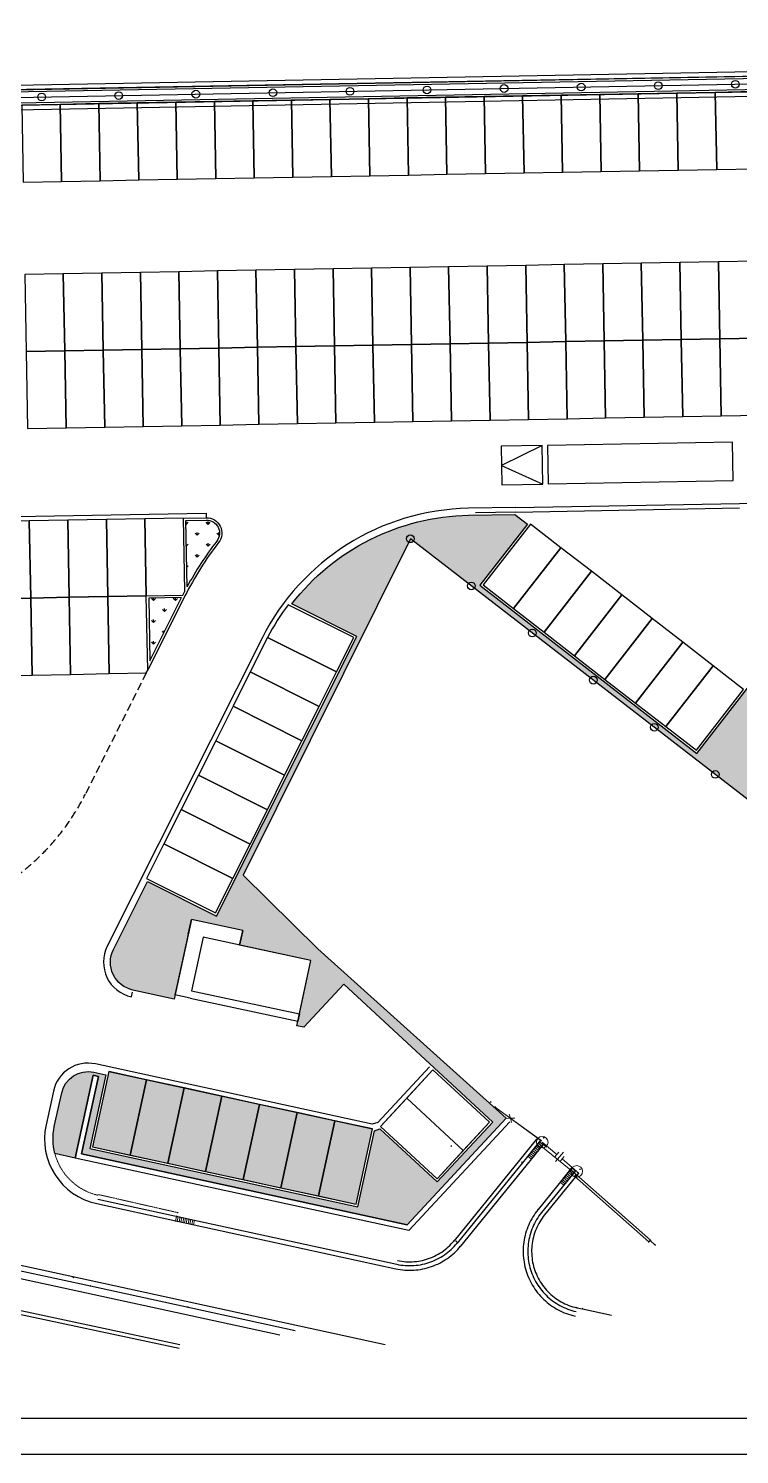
# Model space of a CAD drawing. Header units: millimetres. Extents: x 3476 to 38328, y 1439 to 26921.
# Drawn here: x 23188 to 27800, y 1439 to 10694 of the extents above; entities that cross this region are included whole.
import ezdxf

# ---------------------------------------------------------------- set-up
doc = ezdxf.new("R2010")
doc.units = ezdxf.units.MM
doc.header["$LTSCALE"] = 100
doc.header["$MEASUREMENT"] = 0
doc.linetypes.add('DASHED', pattern=[0.75, 0.5, -0.25])
doc.linetypes.add('DOT', pattern=[0.055, 0.03, -0.025])
doc.layers.get('0').update_dxf_attribs({"linetype": 'CONTINUOUS'})
for name, color, linetype in [('--W-AFSLUITING', 5, 'CONTINUOUS'), ('--W-BETON-Z', 4, 'CONTINUOUS'), ('--W-FIGUUR-25', 5, 'CONTINUOUS'), ('--W-GOOT', 4, 'CONTINUOUS'), ('--W-GROEN-HAAG-Z', 2, 'CONTINUOUS'), ('--W-GROEN-Z', 1, 'CONTINUOUS'), ('--W-GROEN-ZA', 1, 'CONTINUOUS'), ('--W-KLINKERS-ZWART-Z', 5, 'CONTINUOUS'), ('--W-MARKERING', 1, 'DASHED'), ('--W-OT-JUGR', 7, 'CONTINUOUS'), ('--W-OT-SLOK', 7, 'CONTINUOUS'), ('--W-OT-WEG1', 7, 'CONTINUOUS'), ('--W-OT-WEG2', 7, 'CONTINUOUS'), ('--W-PARKEERVAK', 2, 'CONTINUOUS'), ('BT-AFSL', 7, 'CONTINUOUS'), ('BT-WEG1', 7, 'CONTINUOUS'), ('L-GEBOUWEN', 7, 'CONTINUOUS')]:
    doc.layers.add(name, color=color, linetype=linetype)
doc.styles.get("Standard").update_dxf_attribs({"font": 'romans.shx', "width": 0.7, "height": 62.5})
pattern_1 = [(90, (-82915.38525330933, 48275.81941338003), (-70.7106781, 70.7106781), [18.75, -122.6713563]), (45, (-82915.38525330933, 48275.81941338003), (-70.71067811865474, 70.71067811865476), [18.75, -81.25]), (135, (-82915.38525330933, 48275.81941338003), (-70.71067811865476, -70.71067811865474), [18.75, -81.25])]

# ---------------------------------------------------------------- blocks, each defined once
blk = doc.blocks.new('AFSLUITING_POORT')
at = {"color": 0, "lineweight": 5}
for p, q in [((0, 0), (1.700000022538006, 0)), ((1.700000022538006, 0), (1.700000022538006, 0.199999994947575)), ((1.700000022538006, 0), (1.700000022538006, -0.199999994947575)), ((2.000000094994903, 0), (2.000000094994903, 0.3999999898951501)), ((2.000000094994903, 0), (2.000000094994903, -0.3999999898951501)), ((2.300000051036477, 0), (2.300000051036477, 0.199999994947575)), ((2.300000051036477, 0), (4.000000189989805, 0)), ((2.300000051036477, 0), (2.300000051036477, -0.199999994947575))]:
    blk.add_line(p, q, dxfattribs=at)
blk = doc.blocks.new('OT_WEG_STRAATKOLK')
at = {"color": 0, "lineweight": 20}
for p, q in [((-1.000000047497451, 0.23999999393709), (1.000000047497451, 0.23999999393709)), ((-1.000000047497451, 0.23999999393709), (-1.000000047497451, -0.2200000017182902)), ((-0.7999999797903001, 0.23999999393709), (-0.7999999797903001, -0.2200000017182902)), ((-0.6000000284984708, 0.23999999393709), (-0.6000000284984708, -0.2200000017182902)), ((-0.3999999898951501, 0.23999999393709), (-0.3999999898951501, -0.2200000017182902)), ((-0.199999994947575, 0.23999999393709), (-0.199999994947575, -0.2200000017182902)), ((0, 0.23999999393709), (0, -0.2200000017182902)), ((0.199999994947575, 0.23999999393709), (0.199999994947575, -0.2200000017182902)), ((0.3999999898951501, 0.23999999393709), (0.3999999898951501, -0.2200000017182902)), ((0.6000000284984708, 0.23999999393709), (0.6000000284984708, -0.2200000017182902)), ((0.7999999797903001, 0.23999999393709), (0.7999999797903001, -0.2200000017182902)), ((1.000000047497451, 0.23999999393709), (1.000000047497451, -0.2200000017182902)), ((-1.000000047497451, -0.2200000017182902), (1.000000047497451, -0.2200000017182902))]:
    blk.add_line(p, q, dxfattribs=at)
at = {"flags": 1}
for tag, p in [('POINTNUMBER', (0, 0)), ('COMMENT', (0, -1.25))]:
    blk.add_attdef(tag, p, '', height=1, dxfattribs=at)
blk = doc.blocks.new('INVISIBLE')
at = {"color": 0, "lineweight": 9}
for p, q in [((-0.03750000000000001, 0), (0.03750000000000001, 0)), ((0, -0.03750000000000001), (0, 0.03750000000000001))]:
    blk.add_line(p, q, dxfattribs=at)
at = {"flags": 1}
for tag, p in [('POINTNUMBER', (0, 0)), ('COMMENT', (0, -1.25))]:
    blk.add_attdef(tag, p, '', height=1, dxfattribs=at)
blk = doc.blocks.new('CIRCLE')
at = {"color": 0, "lineweight": 20}
blk.add_circle((0, 0), 0.375, dxfattribs=at)
at = {"flags": 1}
for tag, p in [('POINTNUMBER', (0, 0)), ('COMMENT', (0, -1.25))]:
    blk.add_attdef(tag, p, '', height=1, dxfattribs=at)
blk = doc.blocks.new('AFSLUITING_HOUTPRIKKEL')
at = {"color": 0, "lineweight": 5}
blk.add_line((0, 0), (3, 0), dxfattribs=at)
at = {"color": 0, "lineweight": 20}
for q in [(0.8249999284744263, 0.1749999821186066), (0.8249999284744263, -0.1749999821186066), (1.174999952316284, 0.1749999821186066), (1.174999952316284, -0.1749999821186066)]:
    blk.add_line((1, 0), q, dxfattribs=at)

msp = doc.modelspace()

# ---------------------------------------------------------------- hatches: boundary and pattern name
at = {"layer": '--W-GROEN-ZA'}
h = msp.add_hatch(dxfattribs=at)
h.set_pattern_fill('GRASS', color=256, scale=100, style=0)
h.set_pattern_definition(pattern_1)
edge = h.paths.add_edge_path()
edge.add_line((27913.60753951814, 6420.657959042524), (28357.63510444057, 6092.001652919047))
edge.add_line((28357.63510444057, 6092.001652919047), (28012.70624086073, 5625.989224393503))
edge.add_line((28012.70624086073, 5625.989224393503), (28123.67470412175, 5543.842430805729))
edge.add_line((28123.67470412175, 5543.8424308057), (28094.2197184439, 5504.052995901555))
edge.add_line((28094.2197184439, 5504.052995901555), (25664.89532211854, 7382.259796948696))
edge.add_line((25664.89532211854, 7382.259796948725), (24581.3237960681, 5199.373825104412))
edge.add_line((24581.3237960681, 5199.373825104412), (25065.76539397529, 4721.161737485876))
edge.add_line((25065.76539397529, 4721.161737485876), (26286.05754270387, 3621.3783483179))
edge.add_line((26286.05754270387, 3621.3783483179), (25643.81195847067, 2930.328895403945))
edge.add_line((25643.81195847067, 2930.328895403945), (23531.83270748988, 3390.016108775075))
edge.add_line((23531.83270748988, 3390.016108775075), (23641.36167323677, 3893.234158592822))
edge.add_line((23641.36167323677, 3893.234158592822), (23607.16238829769, 3900.677874711546))
edge.add_line((23607.16238829769, 3900.677874711546), (23490.18970643209, 3363.260539954703))
edge.add_line((23490.18970643209, 3363.260539954703), (23359.31138535235, 3391.747131705022))
edge.add_arc((23721.89884717573, 3487.430633566459), 374.9999999999859, 167.7206870341215, 194.7828293713148, ccw=False)
edge.add_line((23355.47793711425, 3567.184734838462), (23403.20093507654, 3786.442479146412))
edge.add_arc((23574.1973597719, 3749.223898552824), 174.9999999999959, 77.72068703412378, 167.7206870341192, ccw=False)
edge.add_line((23611.41594036549, 3920.220323248184), (23689.585734512, 3903.206114976812))
edge.add_line((23689.585734512, 3903.206114976812), (23585.37370884992, 3424.416125829797))
edge.add_line((23585.37370884992, 3424.416125829797), (25324.65311092463, 3045.849669155461))
edge.add_line((25324.65311092463, 3045.849669155461), (25432.27984724958, 3540.568892827025))
edge.add_line((25432.27984724958, 3540.568892827025), (25467.77803568993, 3551.720007627184))
edge.add_line((25467.77803568993, 3551.720007627213), (25839.32702859487, 3207.785733890196))
edge.add_line((25839.32702859487, 3207.785733890196), (26199.36110800043, 3596.727196923603))
edge.add_line((26199.36110800043, 3596.727196923603), (25232.64432119603, 4491.59447507016))
edge.add_line((25232.64432119603, 4491.59447507016), (24973.94101702615, 4212.119704844226))
edge.add_line((24973.94101702615, 4212.119704844226), (24929.53732490398, 4221.784482320392))
edge.add_line((24929.53732490398, 4221.784482320392), (25020.34648376956, 4646.087538691005))
edge.add_line((25020.34648376956, 4646.087538691005), (24557.22899643838, 4745.226253272616))
edge.add_line((24557.22899643838, 4745.226253272616), (24577.69549709506, 4840.883027689502))
edge.add_line((24577.69549709506, 4840.883027689502), (24244.66034197537, 4912.13845379508))
edge.add_line((24244.66034197537, 4912.13845379508), (24132.17465718923, 4395.336103434907))
edge.add_line((24132.17465718923, 4395.336103434907), (23865.23354060427, 4453.437724442862))
edge.add_arc((23904.57889723178, 4634.205373406527), 184.999999999992, 153.3400177807862, 257.72068703412197, ccw=False)
edge.add_line((23739.24717340193, 4717.213933781022), (23960.57399456564, 5158.040093247982))
edge.add_line((23960.57399456564, 5158.040093247982), (24407.41649140306, 4933.692632776278))
edge.add_line((24407.41649140306, 4933.692632776307), (25318.24171323601, 6747.822444857418))
edge.add_line((25318.24171323601, 6747.822444857418), (24896.23556086105, 6959.674573896889))
edge.add_arc((26070.18099140593, 6050.236766181129), 1485.000000000017, 91.05000000008062, 142.2355964145209, ccw=False)
edge.add_line((26042.96846828063, 7534.987411436159), (26342.26874162888, 7540.472989526927))
edge.add_line((26342.26874162888, 7540.472989526897), (26424.39538168446, 7476.744580465835))
edge.add_line((26424.39538168446, 7476.744580465835), (26114.95417228028, 7081.107407708711))
edge.add_line((26114.95417228028, 7081.107407708711), (27522.74756063339, 5988.691684068937))
edge.add_line((27522.74756063339, 5988.691684068966), (27851.28376133973, 6412.075457462255))
h = msp.add_hatch(dxfattribs=at)
h.set_pattern_fill('GRASS', color=256, scale=100, style=0)
h.set_pattern_definition(pattern_1)
h.paths.add_polyline_path([(24409.45461507866, 7366.655503301619, 0.1982816486274483), (24426.69452240867, 7429.188077940547), (24209.71133139565, 7425.211208072113), (24216.23005598885, 7069.541118184774, -0.04196726048212671)])
h.paths.add_polyline_path([(24340.77359586376, 7503.789568567823), (24208.31564123531, 7501.361877988937), (24209.71133139565, 7425.211208072142), (24426.69452240865, 7429.188077940547, 0.3840281941354143)])
h = msp.add_hatch(dxfattribs=at)
h.set_pattern_fill('GRASS', color=256, scale=100, style=0)
h.set_pattern_definition(pattern_1)
h.paths.add_polyline_path([(24180.81410391793, 7000.77385763987), (23967.52008584737, 6996.864602966205), (23974.96296779075, 6590.771286402713)])
at = {"layer": '--W-OT-WEG1'}
h = msp.add_hatch(color=256, dxfattribs=at)
h.paths.add_polyline_path([(18394.01350904055, 5081.410174049114), (18287.67470734454, 4592.848960633797), (22440.44502137476, 3688.96914621786), (22546.78382307076, 4177.53035963318)])
h.paths.add_polyline_path([(25313.18495625687, 3063.696992245415), (25419.47434991262, 3552.268959671142), (23709.55951099952, 3924.44401159786), (23603.22070930326, 3435.882798181381)])

# ---------------------------------------------------------------- linework, layer by layer
at = {"layer": '--W-AFSLUITING'}
msp.add_line((20843.20384631168, 10205.15044362526), (29929.44551012629, 10371.6831622257), dxfattribs=at)
for centre in [(23273.69791457384, 10249.69656067848), (23773.61395674724, 10258.85902637721), (24273.52999892064, 10268.02149207593), (24773.44604109405, 10277.18395777466), (25273.36208326745, 10286.34642347341), (25773.27812544085, 10295.50888917214), (26273.19416761426, 10304.67135487089), (26773.11020978766, 10313.83382056962), (27273.02625196107, 10322.99628626835), (27772.94229413447, 10332.15875196707), (25664.89532211854, 7382.259796948725), (26060.45890345782, 7076.43394271459), (26456.02248479711, 6770.608088480454), (26851.5860661364, 6464.782234246319), (27247.14964747569, 6158.956380012183), (27642.71322881497, 5853.130525778048)]:
    msp.add_circle(centre, 25, dxfattribs=at)
at = {"layer": '--W-BETON-Z'}
msp.add_lwpolyline([(19703.46699749168, 10200.60503877653, 0.1374232506957172), (19490.44425231476, 10035.11318246464), (17123.98076761555, 6837.928162700351, 0.5442470961234963), (17478.63992026787, 5894.695632705581), (18416.99446488668, 5690.456132923777, 0.4142135623731367), (18535.97446790893, 5766.90061526763), (18676.99835831062, 6414.818420587369), (20907.45132050513, 9428.24788786011), (20903.27416279759, 9656.159043804393), (20894.11169709887, 10156.07508597779), (29642.64243513341, 10316.4182357055), (29651.80490083214, 9816.502193532273), (29728.23701359043, 9817.903041979502), (31151.84623071668, 11741.25495187545, 0.7435212699928683), (31094.5411785878, 11817.98062437438, 0.1580311955342285), (30122.2956525507, 11058.9504213605, -0.2257767421385833), (29011.62673641631, 10404.86976871287), (20792.29599552443, 10254.22580127273), (20804.2897211285, 9599.832537270442), (20710.969110477, 9473.752730698616), (19712.38933929292, 10212.66289168579)], format="xyb", dxfattribs=at)
msp.add_lwpolyline([(24188.41641706016, 7015.915712061047), (24201.73132589854, 7042.05373160314), (24193.04328599916, 7516.084485283209), (24340.49872189277, 7518.787049833016, -0.6303048761599251), (24421.29992096915, 7357.452855402196, 0.0488370487210486), (24202.90425892058, 7011.34148346429), (23961.07995426329, 6529.689603555016), (23952.24773061123, 7011.587210260448)], format="xyb", close=True, dxfattribs=at)
at = {"layer": '--W-FIGUUR-25'}
for p, q in [((26520.18871692097, 7987.668257624377), (26256.93638877911, 7857.822373614879)), ((26256.93638877911, 7857.822373614879), (26524.76994976999, 7737.710236537649))]:
    msp.add_line(p, q, dxfattribs=at)
for points in [[(26520.18871692097, 7987.668257624377), (26254.6457723546, 7982.8013841582), (26259.22700520363, 7732.843363071501), (26524.76994976999, 7737.710236537649)], [(27758.97513172388, 7760.330760165671), (27754.39389887486, 8010.28878125237), (26554.65321343177, 7988.299923225073), (26559.2344462808, 7738.341902138345)]]:
    msp.add_lwpolyline(points, close=True, dxfattribs=at)
at = {"layer": '--W-GOOT'}
for p, q in [((19882.62013424703, 10267.55829225483), (29011.07698847438, 10434.86473124329)), ((19883.16988218894, 10237.56332972442), (29011.62673641631, 10404.86976871287)), ((20924.65640757119, 10126.6298713893), (29643.19218307533, 10286.42327317508)), ((26346.73449056684, 7585.562395286863), (27799.26622773892, 7612.18440997618)), ((20193.16520066999, 7472.779722223728), (24339.94897395087, 7548.78201236343)), ((24339.94897395087, 7548.78201236343), (24340.49872189277, 7518.787049833016)), ((26346.73449056686, 7585.562395286863), (26042.14384636773, 7579.979855231737)), ((26347.28423850879, 7555.567432756448), (26087.86770143376, 7550.812844141328)), ((26347.28423850877, 7555.567432756448), (27799.81597568083, 7582.189447445795)), ((24702.84295108334, 6736.73999522443), (23699.03134868656, 4737.405205223477)), ((23855.66304845162, 4409.467215235461), (23862.04337655338, 4438.780888040405)), ((25418.07723789971, 3583.275447293825), (23623.11320855207, 3973.962056723831)), ((25789.2222239546, 3955.943142830278), (25454.98444098314, 3594.869178597262)), ((23349.45920160085, 3798.139747332956), (23301.73620363857, 3578.882003025035)), ((25454.98444098314, 3594.869178597262), (25418.07723789971, 3583.275447293825))]:
    msp.add_line(p, q, dxfattribs=at)
for centre, radius, start, end in [((27761.33361974612, 9681.836824574071), 2070, 271.0500000000793, 323.4922302963513), ((26070.1809914059, 6050.236766181129), 1530, 91.0500000000796, 153.3400177807851), ((23904.57889723178, 4634.205373406527), 230, 153.3400177807861, 257.7206870341207), ((23574.19735977188, 3749.223898552795), 229.9999999999797, 77.72068703411452, 167.7206870341145), ((23721.89884717576, 3487.430633566459), 429.9999999999958, 167.7206870341199, 257.7031197745323)]:
    msp.add_arc(centre, radius, start, end, dxfattribs=at)
at = {"layer": '--W-GROEN-HAAG-Z'}
for p, q in [((23490.18970643209, 3363.260539954703), (23607.16238829769, 3900.677874711546)), ((23641.36167323677, 3893.234158592822), (23531.83270748988, 3390.016108775075)), ((23607.16238829769, 3900.677874711546), (23641.36167323677, 3893.234158592822)), ((25643.81195847067, 2930.328895403945), (26286.05754270387, 3621.3783483179)), ((26310.27025528521, 3598.774686455552), (25655.91062570682, 2891.876072584302)), ((25655.91062570682, 2891.876072584302), (23490.18970643209, 3363.260539954703)), ((23531.83270748988, 3390.016108775075), (25643.81195847067, 2930.328895403945))]:
    msp.add_line(p, q, dxfattribs=at)
at = {"layer": '--W-GROEN-Z'}
for points in [[(20807.5682830287, 10239.50688951591), (20819.38066410183, 9595.008018921973), (20714.10298656762, 9452.773745837272), (20838.70080110893, 9360.576213043067), (20892.36037753182, 9433.072406208667), (20878.83934186268, 10170.79769327203), (29014.2301757987, 10319.9032093455), (29012.94676147171, 10389.92796380672)], [(23967.52008584735, 6996.864602966205), (23974.96296779072, 6590.771286402713), (24180.81410391793, 7000.77385763987)]]:
    msp.add_lwpolyline(points, close=True, dxfattribs=at)
msp.add_lwpolyline([(28094.21971844387, 5504.052995901555), (25664.89532211854, 7382.259796948725), (24581.32379606809, 5199.373825104412), (25065.76539397531, 4721.161737485876), (26286.05754270387, 3621.3783483179), (25643.81195847067, 2930.328895403945), (23531.8327074899, 3390.016108775075), (23641.36167323677, 3893.234158592822), (23607.16238829767, 3900.677874711546), (23490.18970643211, 3363.260539954703), (23359.31138535234, 3391.747131705022, -0.1186327539514186), (23355.47793711425, 3567.184734838462), (23403.20093507651, 3786.442479146412, -0.4142135623730736), (23611.41594036546, 3920.220323248184), (23689.58573451202, 3903.206114976812), (23585.37370884995, 3424.416125829797), (25324.65311092464, 3045.849669155461), (25432.27984724956, 3540.568892827025), (25467.7780356899, 3551.720007627213), (25839.32702859485, 3207.785733890196), (26199.36110800045, 3596.727196923603), (25232.64432119601, 4491.59447507016), (24973.94101702614, 4212.119704844226), (24929.537324904, 4221.784482320392), (25020.34648376954, 4646.087538691005), (24557.22899643838, 4745.226253272616), (24577.69549709506, 4840.883027689502), (24244.66034197534, 4912.13845379508), (24132.17465718923, 4395.336103434907), (23865.2335406043, 4453.437724442862, -0.4897903601873647), (23739.24717340193, 4717.213933781022), (23960.57399456564, 5158.040093247982), (24407.41649140307, 4933.692632776307), (25318.24171323603, 6747.822444857418), (24896.23556086107, 6959.674573896889, -0.2271283352257023), (26042.96846828063, 7534.987411436159), (26342.26874162891, 7540.472989526897), (26424.39538168447, 7476.744580465835), (26114.95417228027, 7081.107407708711), (27522.7475606334, 5988.691684068966), (27851.28376133973, 6412.075457462255)], format="xyb", dxfattribs=at)
msp.add_lwpolyline([(24409.45461507866, 7366.655503301619, 0.04196726048212672), (24216.23005598885, 7069.541118184774), (24208.31564123533, 7501.361877988937), (24340.77359586375, 7503.789568567823, -0.6303048761598911)], format="xyb", close=True, dxfattribs=at)
at = {"layer": '--W-KLINKERS-ZWART-Z'}
for p, q in [((23709.55951099926, 3924.444011596672), (23603.22070930326, 3435.882798181381)), ((23709.51010295902, 3924.454765607137), (25419.47434991262, 3552.268959671143)), ((25811.23777846592, 3935.563855316781), (25471.58298657385, 3568.637946794683)), ((25811.23777846592, 3935.563855316781), (26178.163686988, 3595.909063424682)), ((25313.18495625687, 3063.696992245415), (25419.47434991262, 3552.268959671143)), ((25471.58298657388, 3568.637946794683), (25838.50889509593, 3228.983154902642)), ((26178.163686988, 3595.909063424682), (25838.50889509593, 3228.983154902642)), ((23603.22070930326, 3435.882798181381), (25313.18495625687, 3063.696992245415))]:
    msp.add_line(p, q, dxfattribs=at)
at = {"layer": '--W-MARKERING'}
msp.add_line((23951.94630132926, 6511.497713735094), (23557.30965546225, 5725.482914137945), dxfattribs=at)
msp.add_arc((22216.78216494994, 6398.525295552943), 1500, 257.7206870341204, 333.340017780785, dxfattribs=at)
at = {"layer": '--W-OT-WEG1', "linetype": 'Continuous', "lineweight": 25}
for p, q in [((14257.59228786064, 4599.73354092415), (25500.55135102518, 2152.624025337107)), ((18276.65325623329, 3689.527165991603), (23590.33546663789, 2532.966670943657)), ((18219.11142098339, 3425.157919736404), (24169.50160417106, 2153.385675542493)), ((26483.77768910353, 3484.837931553368), (25948.50524882611, 2826.578950627183)), ((26503.17423521908, 3469.065360462409), (25967.90179494166, 2810.806379536196)), ((26526.45009055833, 3450.138275154866), (25991.17765028094, 2791.879294228653)), ((18199.13222067713, 3403.895104013849), (24164.28285895305, 2128.968119289377)), ((19597.580540875, 3350.847344439448), (24817.33637395376, 2214.730589374056)), ((26712.65693326778, 3298.721592692193), (26493.02740618482, 3028.629023376066)), ((26735.93278860633, 3279.794507383398), (26516.30326152334, 3009.701938067272)), ((26755.32933472132, 3264.02193629439), (26535.69980763961, 2993.929366977507)), ((23636.70797297658, 3096.607764541142), (25576.58970103518, 2673.755794111552)), ((24144.09781910881, 2955.303386887012), (25570.20937293291, 2644.442121306609)), ((23590.33546663789, 2532.966670943657), (24917.19061210909, 2244.16726910969)), ((26745.22040947626, 2391.288143755752), (26782.14375354204, 2384.991002586146)), ((26782.14375354204, 2384.991002586146), (26970.39513097316, 2343.114907244628))]:
    msp.add_line(p, q, dxfattribs=at)
at = {"layer": '--W-OT-WEG1'}
msp.add_line((23630.31865741166, 3067.29604936426), (24144.09781910881, 2955.303386887012), dxfattribs=at)
at = {"layer": '--W-OT-WEG1', "linetype": 'DOT', "lineweight": 20}
msp.add_line((23643.09728854151, 3125.919479718024), (24155.77850149709, 3009.048727699032), dxfattribs=at)
at = {"layer": '--W-OT-WEG1', "linetype": 'Continuous', "lineweight": 25}
for points in [[(26493.02740618482, 3028.629023376066, -71.72043185730286), (26484.02145555965, 3017.161991978966, -71.42858338857468), (26475.40946052043, 3005.396215456363, -71.12148024752355), (26467.20132323058, 2993.345222220523, -70.79947554455589), (26459.4064814914, 2981.022868629021, -70.46293952405063), (26452.03389789554, 2968.443323055282, -70.11225913864678), (26445.0920495149, 2955.621049590409, -69.74783760432433), (26438.58891815942, 2942.570791420119, -69.37009393677704), (26432.53198119957, 2929.307553866878, -68.9794624696292), (26426.92820296186, 2915.846587139706, -68.5763923550312), (26421.78402673095, 2902.203368801042, -68.16134704722049), (26417.10536733569, 2888.39358596399, -67.73480376963721), (26412.89760434523, 2874.433117263718, -67.29725296620745), (26409.1655758906, 2860.338014590321, -66.84919773742558), (26405.91357309718, 2846.124484642583, -66.39115326188471), (26403.14533515263, 2831.808870286244, -65.92364620391777), (26400.86404500427, 2817.407631763112, -65.44721410803527), (26399.07232570523, 2802.937327768974, -64.96240478084792), (26397.77223739013, 2788.41459640945, -64.46977566119585), (26396.96527491821, 2773.856136076181, -63.96989317919815), (26396.65236613978, 2759.278686236532, -63.46333210496664), (26396.83387084326, 2744.699008195079, -62.95067488772656), (26397.5095803304, 2730.133865819575, -62.43251098611449), (26398.678717665, 2715.600006261695, -61.90943619040877), (26400.33993855939, 2701.114140707039, -61.38205193748536), (26402.49133292685, 2686.692925153417, -60.85096461928038), (26405.13042706862, 2672.352941267396, -60.31678488555076), (26408.25418652818, 2658.110677311983, -59.78012694174799), (26411.85901957433, 2643.982509191585, -59.24160784279411), (26415.94078133052, 2629.984681620961, -58.70184678358669), (26420.49477854816, 2616.133289449557, -58.16146438704186), (26425.51577498886, 2602.444259152107, -57.62108199049794), (26430.99799746196, 2588.933330520347, -57.08132093128984), (26436.93514244896, 2575.616038560576, -56.54280183233595), (26443.32038335936, 2562.50769563517, -56.00614388853319), (26450.14637837492, 2549.623373853276, -55.47196415480403), (26457.4052788972, 2536.977887743211, -54.94087683659814), (26465.08873856484, 2524.585777217406, -54.41349258367518), (26473.18792285456, 2512.46129085432, -53.89041778796968), (26481.69351924112, 2500.618369515607, -53.37225388635738), (26490.59574790095, 2489.07063031476, -52.85959666911731), (26499.88437295629, 2477.831350965047, -52.35303559488511), (26509.54871425129, 2466.913454507478, -51.85315311288832), (26519.57765962416, 2456.329494451376, -51.36052399323603), (26529.95967768773, 2446.091640347528, -50.87571466604891), (26540.68283109006, 2436.211663786293, -50.39928257016572), (26551.73479023774, 2426.700924868754, -49.93177551219924), (26563.10284747006, 2417.570359142119, -49.47373103665882), (26574.77393167757, 2408.830465025268, -49.02567580787695), (26586.73462332506, 2400.491291741171, -48.58812500444674), (26598.97116988321, 2392.562427758676, -48.16158172686391), (26611.46950164379, 2385.052989768505, -47.74653641905275), (26624.21524789452, 2377.971612200607, -47.34346630445475), (26637.19375344133, 2371.326437297277, -46.95283483730668), (26650.39009546424, 2365.125105749263, -46.57509116975962), (26663.78910067017, 2359.374747914058, -46.21066963543694), (26677.37536274313, 2354.081975613226, -45.85998925003332), (26691.1332600551, 2349.252874529746, -45.52345322952806), (26705.04697363498, 2344.89299721623, -45.20144852656063), (26719.10050534632, 2341.007356706134, -44.8943453855095), (26733.27769629142, 2337.600420747709, -44.60249691678132), (26733.27769629142, 2337.600420747709, -44.60249691678132)], [(26516.30326152334, 3009.701938067272, -71.72043185730286), (26507.64323154878, 2998.66207632859, -71.41824558937878), (26499.37572630585, 2987.325276803604, -71.09974729410078), (26491.51091868494, 2975.705489048676, -70.76532887300323), (26484.05848607031, 2963.817010822211, -70.41540181680489), (26477.02759843209, 2951.674470502097, -70.05039669908524), (26470.42690704239, 2939.29280907978, -69.67076264647335), (26464.26453383215, 2926.687261777319, -69.27696678601546), (26458.54806139664, 2913.873339297686, -68.8694936703912), (26453.28452366358, 2900.866808749386, -68.44884468168561), (26448.48039724235, 2887.68367423059, -68.01553741445764), (26444.14159344777, 2874.340157151688, -67.57010503885499), (26440.27345103608, 2860.852676264825, -67.1130956445677), (26436.88072962576, 2847.237827466073, -66.64507156642026), (26433.96760384733, 2833.51236337109, -66.16660869244038), (26431.53765820662, 2819.693172708736, -65.67829575524411), (26429.59388266903, 2805.797259530023, -65.1807336076231), (26428.13866898659, 2791.841722293786, -64.67453448321248), (26427.17380775168, 2777.843732825044, -64.16032124316303), (26426.70048619164, 2763.820515179861, -63.63872660972311), (26426.71928671518, 2749.789324462763, -63.11039238770377), (26427.23018618848, 2735.767425585596, -62.57596867475127), (26428.23255596528, 2721.772072026884, -62.03611306143057), (26429.72516266457, 2707.820484602882, -61.49148982207794), (26431.70616968273, 2693.929830277601, -60.94276909743326), (26434.1731394573, 2680.117201038025, -60.39062607005781), (26437.12303646296, 2666.399592861533, -59.83574013354041), (26440.55223095036, 2652.793884811428, -59.27879405652857), (26444.45650341193, 2639.31681825596, -58.72047314260544), (26448.83104976852, 2625.984976275999, -58.16146438704209), (26453.67048728652, 2612.814763259579, -57.60245563147942), (26458.96886119916, 2599.822384713771, -57.04413471755538), (26464.71965203667, 2587.023827328143, -56.48718864054399), (26470.91578363953, 2574.434839299764, -55.93230270402637), (26477.549631876, 2562.070910961891, -55.38015967665115), (26484.61303401535, 2549.947255711886, -54.83143895200624), (26492.09729877926, 2538.078791306907, -54.28681571265383), (26499.99321702713, 2526.480121493776, -53.74696009933314), (26508.29107309619, 2515.165518050664, -53.21253638638041), (26516.98065674969, 2504.148903221561, -52.68420216436084), (26526.05127574637, 2493.443832581164, -52.16260753092138), (26535.4917689914, 2483.063478361582, -51.64839429087124), (26545.2905202705, 2473.020613245433, -51.14219516646153), (26555.43547255054, 2463.327594641567, -50.64463301883984), (26565.91414280294, 2453.996349487395, -50.1563200816438), (26576.71363737487, 2445.038359568862, -49.67785720766324), (26587.82066784709, 2436.464647391578, -49.20983312951626), (26599.22156738985, 2428.285762625281, -48.75282373522896), (26610.90230757499, 2420.511769114295, -48.30739135962654), (26622.84851564371, 2413.15223249796, -47.87408409239833), (26635.04549218254, 2406.216208441881, -47.45343510369298), (26647.47822921869, 2399.712231492245, -47.04596198806894), (26660.13142868591, 2393.648304574454, -46.65216612761083), (26672.98952124134, 2388.031889150181, -46.27253207499871), (26686.03668543187, 2382.869896029413, -45.90752695727861), (26699.25686715788, 2378.168676873611, -45.5575999010814), (26712.6337994248, 2373.934016376908, -45.22318147998317), (26726.15102236337, 2370.171125148219, -44.90468318470516), (26739.79190348316, 2366.884633298614, -44.60249691678132), (26739.79190348316, 2366.884633298614, -44.60249691678132)], [(26535.69980763961, 2993.929366977507, -71.72043185730286), (26527.29782111736, 2983.204633012443, -71.40714926165037), (26519.2909519175, 2972.181777584832, -71.07638346436693), (26511.68976843928, 2960.875349949405, -70.72857104877653), (26504.50430361304, 2949.300273649045, -70.36417109831928), (26497.74404165297, 2937.471826819121, -69.98366459060298), (26491.4179055444, 2925.40562202796, -69.58755376254885), (26485.53424525805, 2913.117585658678, -69.1763614474828), (26480.10082673901, 2900.623936898424, -68.75063038503777), (26475.12482164433, 2887.941166323726, -68.31092250478332), (26470.61279788762, 2875.086014136381, -67.85781818452756), (26466.57071096581, 2862.075448067306, -67.39191548426015), (26463.00389609739, 2848.926640978811, -66.91382935677098), (26459.91706117787, 2835.656948203396, -66.42419083595792), (26457.31428057584, 2822.283884633274, -65.92364620391822), (26455.19898974424, 2808.825101595023, -65.41285613790569), (26453.57398068992, 2795.298363565496, -64.89249483829622), (26452.44139829089, 2781.721524711087, -64.36324913869771), (26451.80273745986, 2768.112505331199, -63.82581759938466), (26451.65884117931, 2754.489268197329, -63.28090958526127), (26452.00989937622, 2740.869794848491, -62.72924432955369), (26452.85544868655, 2727.272061856376, -62.17154998448632), (26454.1943730535, 2713.714017097547, -61.60856266017959), (26456.02490520765, 2700.213556062226, -61.04102545304522), (26458.34462900148, 2686.788498233946, -60.46968746496259), (26461.15048259095, 2673.456563573505, -59.89530281452335), (26464.43876248351, 2660.235349125636, -59.31862964166294), (26468.20512842166, 2647.142305790912, -58.74042910697472), (26472.44460911781, 2634.194715298305, -58.16146438704209), (26477.15160881064, 2621.409667388129, -57.58249966710923), (26482.31991465122, 2608.804037262307, -57.00429913242101), (26487.94270490587, 2596.394463300414, -56.42762595956015), (26494.01255795875, 2584.19732510933, -55.85324130912227), (26500.52146211031, 2572.228721895954, -55.28190332103895), (26507.46082614842, 2560.504451219051, -54.71436611390391), (26514.82149068991, 2549.039988140925, -54.15137878959717), (26522.59374027132, 2537.850464800285, -53.59368444453025), (26530.76731616925, 2526.950650434825, -53.04201918882313), (26539.33142994225, 2516.354931893293, -52.49711117469951), (26548.27477767487, 2506.077294640156, -51.95967963538601), (26557.58555489185, 2496.131304305309, -51.43043393578751), (26567.25147214212, 2486.5300887638, -50.91007263617871), (26577.2597712198, 2477.286320824147, -50.39928257016595), (26587.59724200179, 2468.412201489322, -49.89873793812558), (26598.25023988969, 2459.919443859049, -49.40909941731343), (26609.20470380987, 2451.819257666299, -48.93101328982357), (26620.44617478276, 2444.122334481945, -48.46511058955684), (26631.95981500254, 2436.83883360395, -48.01200626930017), (26643.73042742349, 2429.978368649405, -47.57229838904618), (26655.74247581494, 2423.5499948574, -47.14656732660137), (26667.98010527302, 2417.562197150954, -46.73537501153487), (26680.42716314626, 2412.022878919903, -46.33926418348028), (26693.06722035335, 2406.939351607492, -45.95875767576467), (26705.88359307189, 2402.318325043074, -45.59435772530787), (26718.85936475603, 2398.165898600477, -45.24654530971679), (26731.97740846558, 2394.487553135201, -44.91577951243335), (26745.22040947626, 2391.288143755752, -44.60249691678132), (26745.22040947626, 2391.288143755752, -44.60249691678132)], [(25570.20937293291, 2644.442121306609, -39.26487650526769), (25584.59506688063, 2641.569560816424, -40.18407638429267), (25599.07116490771, 2639.194191359333, -41.12145034130913), (25613.62048861585, 2637.318831721321, -42.07588601979933), (25628.22577271485, 2635.945707342238, -43.04625081655763), (25642.86968550249, 2635.076447671279, -44.03139322572292), (25657.53484944388, 2634.712084236962, -45.03014420523618), (25672.20386178116, 2634.853049418132, -46.04131856411618), (25686.85931519151, 2635.499175934849, -47.06371636888593), (25701.48381844215, 2636.649697046669, -48.09612436751354), (25716.06001702623, 2638.303247461852, -49.13731742913023), (25730.57061376021, 2640.457864957105, -50.1860599978761), (25744.99838930985, 2643.110992702452, -51.24110755908941), (25759.32622261901, 2646.259482305613, -52.3012081161462), (25773.53711123462, 2649.899597537849, -53.36510367616302), (25787.61419147515, 2654.027018770925, -54.4315317428327), (25801.54075844731, 2658.636848104681, -55.49922681459179), (25815.30028586887, 2663.723615180294, -56.56692188634838), (25828.87644567699, 2669.281283665652, -57.63334995301989), (25842.25312740836, 2675.303258426022, -58.69724551303716), (25855.41445731072, 2681.782393346133, -59.75734607009304), (25868.34481719125, 2688.710999809438, -60.81239363130658), (25881.02886293567, 2696.080855823675, -61.86113620005176), (25893.45154272919, 2703.883215780283, -62.90232926166959), (25905.59811491036, 2712.108820828405, -63.93473726029652), (25917.45416546683, 2720.747909860336, -64.95713506506672), (25929.00562514467, 2729.790231104533, -65.96830942394672), (25940.23878613336, 2739.225054277718, -66.96706040346021), (25951.14031834411, 2749.041183332767, -67.95220281262482), (25961.69728522157, 2759.226969728188, -68.92256760938312), (25971.89715909402, 2769.77032626624, -69.87700328787264), (25981.72783604712, 2780.658741430001, -70.8143772448891), (25991.17765028094, 2791.879294228653, -71.73357712391476), (25991.17765028094, 2791.879294228653, -71.73357712391476)], [(25576.58970103518, 2673.755794111552, -39.23283937878932), (25590.39480588178, 2671.00714233669, -40.18199937153349), (25604.2889072423, 2668.751049743209, -41.15048686615614), (25618.2544365892, 2666.990369068517, -42.13707724958658), (25632.27373508047, 2665.727326621942, -43.14052301838387), (25646.32907588137, 2664.96351946838, -44.15955535615808), (25660.40268658494, 2664.699913412798, -45.19288573794074), (25674.47677168279, 2664.936841773102, -46.2392075594621), (25688.53353506705, 2665.67400496325, -47.29719778930598), (25702.55520253006, 2666.910470869916, -48.36551864183411), (25716.52404424438, 2668.644676032331, -49.44281926874623), (25730.42239717857, 2670.874427619798, -50.52773746718935), (25744.23268742813, 2673.596906199964, -51.61890140219953), (25757.93745244294, 2676.808669311169, -52.71493134133084), (25771.51936310442, 2680.505655809422, -53.81444139927407), (25784.96124564085, 2684.683191003685, -54.91604129025086), (25798.24610333407, 2689.33599257248, -56.01833808597576), (25811.35713802508, 2694.458177236142, -57.11993797695209), (25824.27777134275, 2700.043268200388, -58.21944803489509), (25836.9916656703, 2706.084203346953, -59.31547797402709), (25849.48274480522, 2712.573344155418, -60.40664190903703), (25861.73521428602, 2719.502485372243, -61.49156010747993), (25873.73358136299, 2726.862865382049, -62.56886073439341), (25885.46267458959, 2734.645177280647, -63.6371815869195), (25896.90766300308, 2742.83958065245, -64.69517181676474), (25908.05407488023, 2751.435714006802, -65.74149363828565), (25918.88781603734, 2760.422707884398, -66.7748240200674), (25929.39518764909, 2769.789198593207, -67.79385635784297), (25939.56290357141, 2779.523342589295, -68.7973021266398), (25949.37810713865, 2789.61283144218, -69.78389251006956), (25958.82838742808, 2800.044907402655, -70.75238000469176), (25967.90179494166, 2810.806379536196, -71.70153999743661), (25967.90179494166, 2810.806379536196, -71.70153999743661)], [(25581.90664111986, 2698.183854782372, -39.23283937878932), (25595.27251344483, 2695.530890786787, -40.21397763135928), (25608.72682794376, 2693.37075599411, -41.21571003801682), (25622.25141925018, 2691.706366917351, -42.2366841077951), (25635.82802710822, 2690.539970733545, -43.27552137055568), (25649.43832103437, 2689.873142254946, -44.33081923813779), (25663.06392506321, 2689.70678180072, -45.40115289806067), (25676.68644256081, 2690.041113983549, -46.48507723724197), (25690.28748105714, 2690.875687404274, -47.58112879311375), (25703.84867708336, 2692.209375261242, -48.68782772952636), (25717.35172096558, 2694.040376872435, -49.80367983474389), (25730.77838154096, 2696.366220109921, -50.92717853886643), (25744.11053077813, 2699.183764730347, -52.0568069479209), (25757.33016825057, 2702.489206620026, -53.19103989190057), (25770.419445437, 2706.278082930308, -54.3283459839804), (25783.36068982643, 2710.545278103556, -55.46718968811297), (25796.13642877014, 2715.285030776169, -56.60603339224576), (25808.72941308108, 2720.49094156301, -57.74333948432491), (25821.12264031646, 2726.155981692311, -58.8775724283048), (25833.29937773541, 2732.272502500506, -60.00720083735905), (25845.2431848929, 2738.832245755853, -61.13069954148136), (25856.93793583443, 2745.826354804594, -62.24655164669934), (25868.36784086833, 2753.2453865399, -63.3532505831115), (25879.51746788644, 2761.079324139864, -64.44930213898328), (25890.37176319904, 2769.317590599298, -65.53322647816549), (25900.91607185622, 2777.949063006206, -66.60356013808905), (25911.13615743953, 2786.96208756062, -67.65885800567116), (25921.01822128263, 2796.344495310623, -68.69769526843197), (25930.54892109521, 2806.083618580829, -69.71866933820866), (25939.7153889836, 2816.166308074433, -70.72040174486642), (25948.50524882611, 2826.578950627183, -71.70153999743661), (25948.50524882611, 2826.578950627183, -71.70153999743661)]]:
    msp.add_polyline3d(points, dxfattribs=at)
at = {"layer": '--W-OT-WEG1', "linetype": 'DOT', "lineweight": 20}
msp.add_arc((23721.89884717575, 3487.430633566459), 375, 194.7828293713121, 257.7031197745319, dxfattribs=at)
at = {"layer": '--W-PARKEERVAK'}
for points in [[(27152.22468996512, 9770.689865038585), (27402.18271105182, 9775.271097887948), (27393.02024535309, 10275.18714006135), (27143.0622242664, 10270.60590721198)], [(27402.18271105182, 9775.271097887948), (27652.14073213853, 9779.85233073734), (27642.97826643981, 10279.76837291074), (27393.02024535309, 10275.18714006135)], [(27652.14073213853, 9779.85233073734), (27902.09875322523, 9784.433563586674), (27892.93628752651, 10284.34960576007), (27642.97826643981, 10279.76837291074)], [(23152.8963525779, 9697.39013944869), (23402.85437366461, 9701.971372298081), (23393.69190796588, 10201.88741447148), (23143.73388687917, 10197.30618162209)], [(23402.85437366461, 9701.971372298081), (23652.81239475131, 9706.552605147444), (23643.64992905258, 10206.46864732084), (23393.69190796588, 10201.88741447148)], [(23652.81239475131, 9706.552605147444), (23902.77041583801, 9711.133837996807), (23893.60795013928, 10211.04988017021), (23643.64992905258, 10206.46864732084)], [(23902.77041583801, 9711.133837996807), (24152.72843692471, 9715.71507084617), (24143.56597122598, 10215.63111301957), (23893.60795013928, 10211.04988017021)], [(24152.72843692471, 9715.71507084617), (24402.68645801141, 9720.296303695533), (24393.52399231268, 10220.21234586893), (24143.56597122598, 10215.63111301957)], [(24402.68645801141, 9720.296303695533), (24652.64447909812, 9724.877536544926), (24643.48201339939, 10224.79357871832), (24393.52399231268, 10220.21234586893)], [(24652.64447909812, 9724.877536544926), (24902.60250018482, 9729.458769394289), (24893.44003448609, 10229.37481156769), (24643.48201339939, 10224.79357871832)], [(24902.60250018482, 9729.458769394289), (25152.56052127152, 9734.040002243652), (25143.39805557279, 10233.95604441705), (24893.44003448609, 10229.37481156769)], [(25152.56052127152, 9734.040002243652), (25402.51854235822, 9738.621235093015), (25393.35607665949, 10238.53727726641), (25143.39805557279, 10233.95604441705)], [(25402.51854235822, 9738.621235093015), (25652.47656344491, 9743.202467942378), (25643.31409774619, 10243.11851011578), (25393.35607665949, 10238.53727726641)], [(25652.47656344491, 9743.202467942378), (25902.43458453161, 9747.78370079174), (25893.27211883289, 10247.69974296514), (25643.31409774619, 10243.11851011578)], [(25902.43458453161, 9747.78370079174), (26152.39260561833, 9752.364933641104), (26143.2301399196, 10252.2809758145), (25893.27211883289, 10247.69974296514)], [(26152.39260561833, 9752.364933641104), (26402.35062670503, 9756.946166490496), (26393.1881610063, 10256.86220866389), (26143.2301399196, 10252.2809758145)], [(26402.35062670503, 9756.946166490496), (26652.30864779172, 9761.527399339859), (26643.146182093, 10261.44344151326), (26393.1881610063, 10256.86220866389)], [(26652.30864779172, 9761.527399339859), (26902.26666887842, 9766.108632189222), (26893.1042031797, 10266.02467436262), (26643.146182093, 10261.44344151326)], [(26902.26666887842, 9766.108632189222), (27152.22468996512, 9770.689865038585), (27143.0622242664, 10270.60590721198), (26893.1042031797, 10266.02467436262)], [(26672.46607232894, 8661.712106558378), (26922.42409341564, 8666.29333940774), (26913.26162771691, 9166.209381581139), (26663.30360663022, 9161.628148731776)], [(26922.42409341564, 8666.29333940774), (27172.38211450234, 8670.874572257104), (27163.21964880361, 9170.790614430502), (26913.26162771691, 9166.209381581139)], [(27172.38211450234, 8670.874572257104), (27422.34013558904, 8675.455805106467), (27413.17766989031, 9175.371847279865), (27163.21964880361, 9170.790614430502)], [(27422.34013558904, 8675.455805106467), (27672.29815667575, 8680.03703795583), (27663.13569097703, 9179.953080129228), (27413.17766989031, 9175.371847279865)], [(27672.29815667575, 8680.03703795583), (27922.25617776245, 8684.618270805193), (27913.09371206372, 9184.53431297859), (27663.13569097703, 9179.953080129228)], [(23173.05377711511, 8597.574846667208), (23423.01179820183, 8602.156079516571), (23413.8493325031, 9102.072121689998), (23163.89131141639, 9097.490888840635)], [(23423.01179820183, 8602.156079516571), (23672.96981928853, 8606.737312365964), (23663.8073535898, 9106.653354539361), (23413.8493325031, 9102.072121689998)], [(23672.96981928853, 8606.737312365964), (23922.92784037523, 8611.318545215327), (23913.7653746765, 9111.234587388724), (23663.8073535898, 9106.653354539361)], [(23922.92784037523, 8611.318545215327), (24172.88586146192, 8615.89977806469), (24163.7233957632, 9115.815820238087), (23913.7653746765, 9111.234587388724)], [(24172.88586146192, 8615.89977806469), (24422.84388254862, 8620.481010914053), (24413.6814168499, 9120.39705308745), (24163.7233957632, 9115.815820238087)], [(24422.84388254862, 8620.481010914053), (24672.80190363534, 8625.062243763416), (24663.63943793661, 9124.978285936813), (24413.6814168499, 9120.39705308745)], [(24672.80190363534, 8625.062243763416), (24922.75992472204, 8629.643476612808), (24913.59745902331, 9129.559518786205), (24663.63943793661, 9124.978285936813)], [(24922.75992472204, 8629.643476612808), (25172.71794580873, 8634.224709462142), (25163.55548011001, 9134.140751635568), (24913.59745902331, 9129.559518786205)], [(25172.71794580873, 8634.224709462142), (25422.67596689543, 8638.805942311534), (25413.51350119671, 9138.721984484931), (25163.55548011001, 9134.140751635568)], [(25422.67596689543, 8638.805942311534), (25672.63398798213, 8643.387175160897), (25663.47152228341, 9143.303217334294), (25413.51350119671, 9138.721984484931)], [(25672.63398798213, 8643.387175160897), (25922.59200906883, 8647.96840801026), (25913.4295433701, 9147.884450183657), (25663.47152228341, 9143.303217334294)], [(25922.59200906883, 8647.96840801026), (26172.55003015554, 8652.549640859623), (26163.38756445682, 9152.46568303305), (25913.4295433701, 9147.884450183657)], [(26172.55003015554, 8652.549640859623), (26422.50805124224, 8657.130873708986), (26413.34558554352, 9157.046915882413), (26163.38756445682, 9152.46568303305)], [(26422.50805124224, 8657.130873708986), (26672.46607232894, 8661.712106558378), (26663.30360663022, 9161.628148731776), (26413.34558554352, 9157.046915882413)], [(23682.13228498727, 8106.821270192566), (23932.09030607397, 8111.4025030419), (23922.92784037523, 8611.318545215327), (23672.96981928853, 8606.737312365964)], [(23932.09030607397, 8111.4025030419), (24182.04832716066, 8115.983735891292), (24172.88586146192, 8615.89977806469), (23922.92784037523, 8611.318545215327)], [(24182.04832716066, 8115.983735891292), (24432.00634824736, 8120.564968740655), (24422.84388254862, 8620.481010914053), (24172.88586146192, 8615.89977806469)], [(24432.00634824736, 8120.564968740655), (24681.96436933408, 8125.146201590018), (24672.80190363534, 8625.062243763416), (24422.84388254862, 8620.481010914053)], [(24681.96436933408, 8125.146201590018), (24931.92239042078, 8129.727434439381), (24922.75992472204, 8629.643476612808), (24672.80190363534, 8625.062243763416)], [(24931.92239042078, 8129.727434439381), (25181.88041150747, 8134.308667288744), (25172.71794580873, 8634.224709462142), (24922.75992472204, 8629.643476612808)], [(25181.88041150747, 8134.308667288744), (25431.83843259417, 8138.889900138136), (25422.67596689543, 8638.805942311534), (25172.71794580873, 8634.224709462142)], [(25431.83843259417, 8138.889900138136), (25681.79645368087, 8143.471132987499), (25672.63398798213, 8643.387175160897), (25422.67596689543, 8638.805942311534)], [(25681.79645368087, 8143.471132987499), (25931.75447476757, 8148.052365836862), (25922.59200906883, 8647.96840801026), (25672.63398798213, 8643.387175160897)], [(25931.75447476757, 8148.052365836862), (26181.71249585428, 8152.633598686225), (26172.55003015554, 8652.549640859623), (25922.59200906883, 8647.96840801026)], [(26181.71249585428, 8152.633598686225), (26431.67051694098, 8157.214831535588), (26422.50805124224, 8657.130873708986), (26172.55003015554, 8652.549640859623)], [(26431.67051694098, 8157.214831535588), (26681.62853802768, 8161.796064384951), (26672.46607232894, 8661.712106558378), (26422.50805124224, 8657.130873708986)], [(26681.62853802768, 8161.796064384951), (26931.58655911438, 8166.377297234314), (26922.42409341564, 8666.29333940774), (26672.46607232894, 8661.712106558378)], [(26931.58655911438, 8166.377297234314), (27181.54458020108, 8170.958530083706), (27172.38211450234, 8670.874572257104), (26922.42409341564, 8666.29333940774)], [(27181.54458020108, 8170.958530083706), (27431.50260128778, 8175.539762933069), (27422.34013558904, 8675.455805106467), (27172.38211450234, 8670.874572257104)], [(27431.50260128778, 8175.539762933069), (27681.46062237449, 8180.120995782432), (27672.29815667575, 8680.03703795583), (27422.34013558904, 8675.455805106467)], [(27681.46062237449, 8180.120995782432), (27931.41864346119, 8184.702228631795), (27922.25617776245, 8684.618270805193), (27672.29815667575, 8680.03703795583)], [(23182.21624281385, 8097.658804493811), (23432.17426390057, 8102.240037343174), (23423.01179820183, 8602.156079516571), (23173.05377711511, 8597.574846667208)], [(23432.17426390057, 8102.240037343174), (23682.13228498727, 8106.821270192566), (23672.96981928853, 8606.737312365964), (23423.01179820183, 8602.156079516571)], [(22952.41564626437, 6993.262278862967), (23202.37366735107, 6997.84351171233), (23193.21120165233, 7497.759553885728), (22943.25318056563, 7493.178321036365)], [(23202.37366735107, 6997.84351171233), (23452.33168843779, 7002.424744561693), (23443.16922273904, 7502.340786735091), (23193.21120165233, 7497.759553885728)], [(23452.33168843779, 7002.424744561693), (23702.28970952448, 7007.005977411056), (23693.12724382574, 7506.922019584454), (23443.16922273904, 7502.340786735091)], [(23702.28970952448, 7007.005977411056), (23952.24773061118, 7011.587210260448), (23943.08526491244, 7511.503252433846), (23693.12724382574, 7506.922019584454)], [(23952.2477306112, 7011.587210260448), (24188.41641706016, 7015.915712061047), (24201.73132589854, 7042.05373160314), (24193.04328599916, 7516.084485283209), (23943.08526491246, 7511.503252433846)], [(26137.52090124362, 7082.582493114984), (26335.0311658891, 6929.319009663508), (26641.55813279205, 7324.339538954431), (26444.04786814658, 7477.603022405907)], [(26335.0311658891, 6929.319009663508), (26532.54143053455, 6776.055526212032), (26839.0683974375, 7171.076055502956), (26641.55813279205, 7324.339538954431)], [(26532.54143053458, 6776.055526212032), (26730.05169518002, 6622.792042760557), (27036.57866208297, 7017.81257205148), (26839.06839743753, 7171.076055502956)], [(22961.57811196311, 6493.346236689569), (23211.53613304981, 6497.927469538932), (23202.37366735107, 6997.84351171233), (22952.41564626437, 6993.262278862967)], [(23211.53613304981, 6497.927469538932), (23461.49415413653, 6502.508702388295), (23452.33168843779, 7002.424744561693), (23202.37366735107, 6997.84351171233)], [(23461.49415413653, 6502.508702388295), (23711.45217522322, 6507.089935237658), (23702.28970952448, 7007.005977411056), (23452.33168843779, 7002.424744561693)], [(23711.45217522324, 6507.089935237658), (23951.94630132924, 6511.497713735065), (23961.07995426329, 6529.689603555016), (23952.2477306112, 7011.587210260448), (23702.2897095245, 7007.005977411056)], [(26730.05169518002, 6622.792042760557), (26927.56195982547, 6469.52855930911), (27234.08892672842, 6864.549088600033), (27036.57866208297, 7017.81257205148)], [(26927.56195982547, 6469.52855930911), (27125.07222447095, 6316.265075857635), (27431.5991913739, 6711.285605148558), (27234.08892672842, 6864.549088600033)], [(25073.78402172709, 6294.355822007899), (25185.95775196292, 6517.777070426615), (24739.11525512549, 6742.124530898262), (24626.94152488965, 6518.703282479546)], [(27125.07222447095, 6316.265075857635), (27322.58248911639, 6163.001592406159), (27629.10945601935, 6558.022121697082), (27431.5991913739, 6711.285605148558)], [(24961.61029149125, 6070.934573589184), (25073.78402172709, 6294.355822007899), (24626.94152488965, 6518.703282479546), (24514.76779465382, 6295.28203406083)], [(27322.58248911642, 6163.001592406159), (27520.09275376187, 6009.738108954683), (27826.61972066482, 6404.758638245607), (27629.10945601937, 6558.022121697082)], [(24849.43656125541, 5847.513325170468), (24961.61029149125, 6070.934573589184), (24514.76779465382, 6295.28203406083), (24402.59406441798, 6071.860785642115)], [(24737.26283101959, 5624.092076751753), (24849.43656125541, 5847.513325170468), (24402.59406441798, 6071.860785642115), (24290.42033418216, 5848.439537223399)], [(24625.08910078376, 5400.670828333037), (24737.26283101959, 5624.092076751753), (24290.42033418216, 5848.439537223399), (24178.24660394633, 5625.018288804684)], [(24512.91537054793, 5177.249579914293), (24625.08910078376, 5400.670828333037), (24178.24660394633, 5625.018288804684), (24066.07287371049, 5401.597040385968)], [(24400.74164031209, 4953.828331495577), (24512.91537054793, 5177.249579914293), (24066.07287371049, 5401.597040385968), (23953.89914347466, 5178.175791967253)], [(23953.8401177069, 3871.274610748689), (23709.55951099924, 3924.444011596701), (23603.22070930325, 3435.882798181381), (23847.50131601091, 3382.713397333369)], [(25811.23777846592, 3935.563855316781), (25641.4103825199, 3752.100901055732), (26008.33629104197, 3412.446109163662), (26178.163686988, 3595.909063424682)], [(24198.12072441456, 3818.105209900707), (23953.8401177069, 3871.274610748689), (23847.50131601091, 3382.713397333369), (24091.78192271857, 3329.543996485387)], [(24442.40133112222, 3764.935809052724), (24198.12072441456, 3818.105209900707), (24091.78192271857, 3329.543996485387), (24336.06252942623, 3276.374595637375)], [(24686.68193782988, 3711.766408204712), (24442.40133112222, 3764.935809052724), (24336.06252942623, 3276.374595637375), (24580.34313613389, 3223.205194789392)], [(24930.96254453754, 3658.5970073567), (24686.68193782988, 3711.766408204712), (24580.34313613389, 3223.205194789392), (24824.62374284155, 3170.03579394141)], [(25641.4103825199, 3752.100901055732), (25471.58298657388, 3568.637946794683), (25838.50889509595, 3228.983154902642), (26008.33629104198, 3412.446109163662)], [(25175.2431512452, 3605.427606508718), (24930.96254453754, 3658.5970073567), (24824.62374284155, 3170.03579394141), (25068.90434954921, 3116.866393093398)], [(25419.52375795286, 3552.258205660735), (25175.2431512452, 3605.427606508718), (25068.90434954921, 3116.866393093398), (25313.18495625687, 3063.696992245386)]]:
    msp.add_lwpolyline(points, close=True, dxfattribs=at)
msp.add_lwpolyline([(25298.13148219876, 6741.198318845331), (24873.36252067694, 6954.463257787051, 0.04135110796814867), (24739.11525512549, 6742.124530898262), (25185.95775196292, 6517.777070426615)], format="xyb", close=True, dxfattribs=at)
for p, q in [((30039.88631149037, 1671.751650849976), (3666.420930370165, 1671.751650849979)), ((38328.28946650604, 1439.251549823744), (3476.097003618284, 1439.251549823748))]:
    msp.add_line(p, q)
at = {"layer": 'BT-WEG1', "lineweight": 9}
for p, q in [((26511.94665858179, 3478.54422898186), (26248.33623363959, 3669.429874278838)), ((26740.18521986224, 3256.123610722017), (26511.03864169359, 3442.457335943822)), ((27211.79503936577, 2818.699889568437), (26730.51000512386, 3245.024334476708)), ((27221.74113562176, 2829.928209535545), (26740.45610137912, 3256.252654442564)), ((27221.41351904743, 2828.156657860265), (27253.82569201029, 2798.591541071015))]:
    msp.add_line(p, q, dxfattribs=at)
at = {"layer": 'BT-WEG1', "linetype": 'Continuous', "lineweight": 5}
for p, q in [((26511.94665858179, 3478.54422898186), (26503.14915236383, 3466.39499508217)), ((26503.17423521908, 3469.065360462409), (26523.14279993845, 3454.023537997447)), ((26523.14279993845, 3454.023537997447), (26547.10507760069, 3435.973351040157)), ((26740.45610137912, 3256.252654442564), (26730.51000512386, 3245.024334476708)), ((27221.74113562176, 2829.928209535545), (27211.79503936577, 2818.699889568437))]:
    msp.add_line(p, q, dxfattribs=at)
at = {"layer": 'L-GEBOUWEN'}
for p, q in [((24223.98231824665, 4816.842497245758), (24244.66034197537, 4912.13845379508)), ((24577.67869945575, 4840.886621673271), (24244.66034197537, 4912.13845379508)), ((24223.98231824665, 4816.842497245758), (24148.46030908654, 4469.38510973964)), ((24577.67869945575, 4840.886621673271), (24557.22407395081, 4745.203246443591)), ((24321.69326481057, 4795.646957112127), (24246.11611173722, 4448.106148094288)), ((25020.34648376956, 4646.087538691005), (24321.69326481057, 4795.646957112127)), ((24945.90754299017, 4298.273832669947), (25020.34648376956, 4646.087538691005)), ((24148.46030908654, 4469.38510973964), (24138.05100124299, 4422.468288956385)), ((24246.11611173722, 4448.106148094288), (24945.90754299017, 4298.273832669947)), ((24236.14936648768, 4401.496147047117), (24138.05100124299, 4422.468288956385)), ((24236.14936648768, 4401.496147047117), (24935.95591036649, 4252.180670131231)), ((24945.90754299017, 4298.273832669947), (24935.95591036649, 4252.180670131231))]:
    msp.add_line(p, q, dxfattribs=at)

# ---------------------------------------------------------------- block references
at = {"layer": '--W-OT-JUGR', "lineweight": 9, "xscale": 100, "yscale": 100, "zscale": 100, "rotation": 239.6284}
msp.add_blockref('INVISIBLE', (25930.00465100673, 3441.148430744332), dxfattribs=at)
at = {"layer": '--W-OT-SLOK', "lineweight": 9, "yscale": 69.9999988079071, "zscale": 100}
for p, xscale, rotation in [((26475.94568734236, 3412.680260009249), 60.00000238435616, 231.111789722751), ((26685.37259947175, 3243.360522288858), 60.00000238435616, 231.111789722751), ((24203.33457235806, 2958.181621296215), 60.00000238419338, 167.9583618021229)]:
    msp.add_blockref('OT_WEG_STRAATKOLK', p, dxfattribs=dict(at, xscale=xscale, rotation=rotation))
at = {"layer": '--W-OT-WEG1', "lineweight": 9, "xscale": 100, "yscale": 100, "zscale": 100, "rotation": 239.6284}
for p in [(26483.7776891035, 3484.837931553426, -71.73357712391476), (26526.4500905583, 3450.138275154866, -71.73357712391476), (26712.65693326775, 3298.721592692251, -71.73357712391476), (26735.93278860627, 3279.794507383427, -71.73357712391476), (26755.32933472129, 3264.021936294419, -71.73357712391476), (24150.46910041118, 2984.619027329201, -49.78289918203814), (24155.77850149706, 3009.048727699032, -49.78289918203791), (26493.02740618476, 3028.629023376096, -71.72043185730286), (26516.30326152331, 3009.701938067272, -71.72043185730286), (26535.69980763958, 2993.929366977536, -71.72043185730286), (24144.09781910876, 2955.303386887012, -49.78289918203768), (25948.5052488261, 2826.578950627241, -71.70153999743661), (25967.90179494163, 2810.806379536225, -71.70153999743661), (25991.17765028089, 2791.879294228682, -71.73357712391476), (23478.14971249356, 2588.087089682464, -39.30821568782153), (23590.33546663786, 2532.966670943657, -39.26487650526769), (24222.18640576696, 2395.439847543428, -53.67913435964397), (26745.2204094762, 2391.288143755752, -44.60249691678132), (26782.143753542, 2384.991002586146, -43.83433414488832)]:
    msp.add_blockref('INVISIBLE', p, dxfattribs=at)
at = {"layer": '--W-OT-WEG2', "lineweight": 9, "extrusion": (0, 0.8627643907713457, -0.5056061767986513), "xscale": 100, "zscale": 99.99999999999991, "rotation": 59.62840000000001}
for p, yscale in [((-26325.44936727206, 1643.475733514214, 2804.420525379672), 100.0000000000001), ((-26558.20792065855, 1547.779221108883, 2641.124373131106), 100.0000000000001), ((-25822.75293881081, 1364.810860518428, 2328.907882512322), 99.99999999999991), ((-26459.86282263591, 1354.660046067482, 2311.586572671815), 99.99999999999991)]:
    msp.add_blockref('INVISIBLE', p, dxfattribs=dict(at, yscale=yscale))
at = {"layer": 'BT-AFSL', "lineweight": 9, "yscale": 100, "zscale": 100}
for name, p, xscale, rotation in [('INVISIBLE', (26186.24742950828, 3726.01732199511), 100, 239.6284), ('AFSLUITING_HOUTPRIKKEL', (26214.67972274421, 3694.22159821805), 123.209626012065, 323.7269887455562), ('INVISIBLE', (26214.67972274421, 3694.22159821805), 100, 239.6284), ('CIRCLE', (26520.45737683593, 3466.143917153851), 100, 239.6284), ('AFSLUITING_POORT', (26744.23488235255, 3276.473293313175), 73.33625866030849, 139.7158648758948), ('INVISIBLE', (26512.67713238641, 3475.536776326364), 100, 239.6284), ('INVISIBLE', (26528.75641095315, 3494.874790690665), 100, 239.6284), ('CIRCLE', (26744.23488235255, 3276.473293313175), 100, 239.6284), ('INVISIBLE', (26749.67923063852, 3271.480220251397), 100, 239.6284), ('INVISIBLE', (26765.36952993633, 3289.736729157739), 100, 239.6284)]:
    msp.add_blockref(name, p, dxfattribs=dict(at, xscale=xscale, rotation=rotation))
at = {"layer": 'BT-WEG1', "lineweight": 9, "xscale": 100, "yscale": 100, "zscale": 100, "rotation": 239.6284}
for p in [(26503.1491523638, 3466.39499508217), (26503.17423521903, 3469.065360462409), (26511.03864169358, 3442.45733594388), (26511.94665858174, 3478.544228981889), (26523.1427999384, 3454.023537997506), (26547.10507760066, 3435.973351040157), (26388.67925463677, 3336.424154861568), (26730.51000512383, 3245.024334476737), (26740.18521986221, 3256.123610722047), (26740.4561013791, 3256.252654442593), (25962.20726499193, 2822.189836974372), (27211.79503936574, 2818.699889568437), (27221.41351904742, 2828.156657860265), (27221.74113562173, 2829.928209535574), (27253.82569201026, 2798.591541071044)]:
    msp.add_blockref('INVISIBLE', p, dxfattribs=at)

doc.saveas('drawing.dxf')
